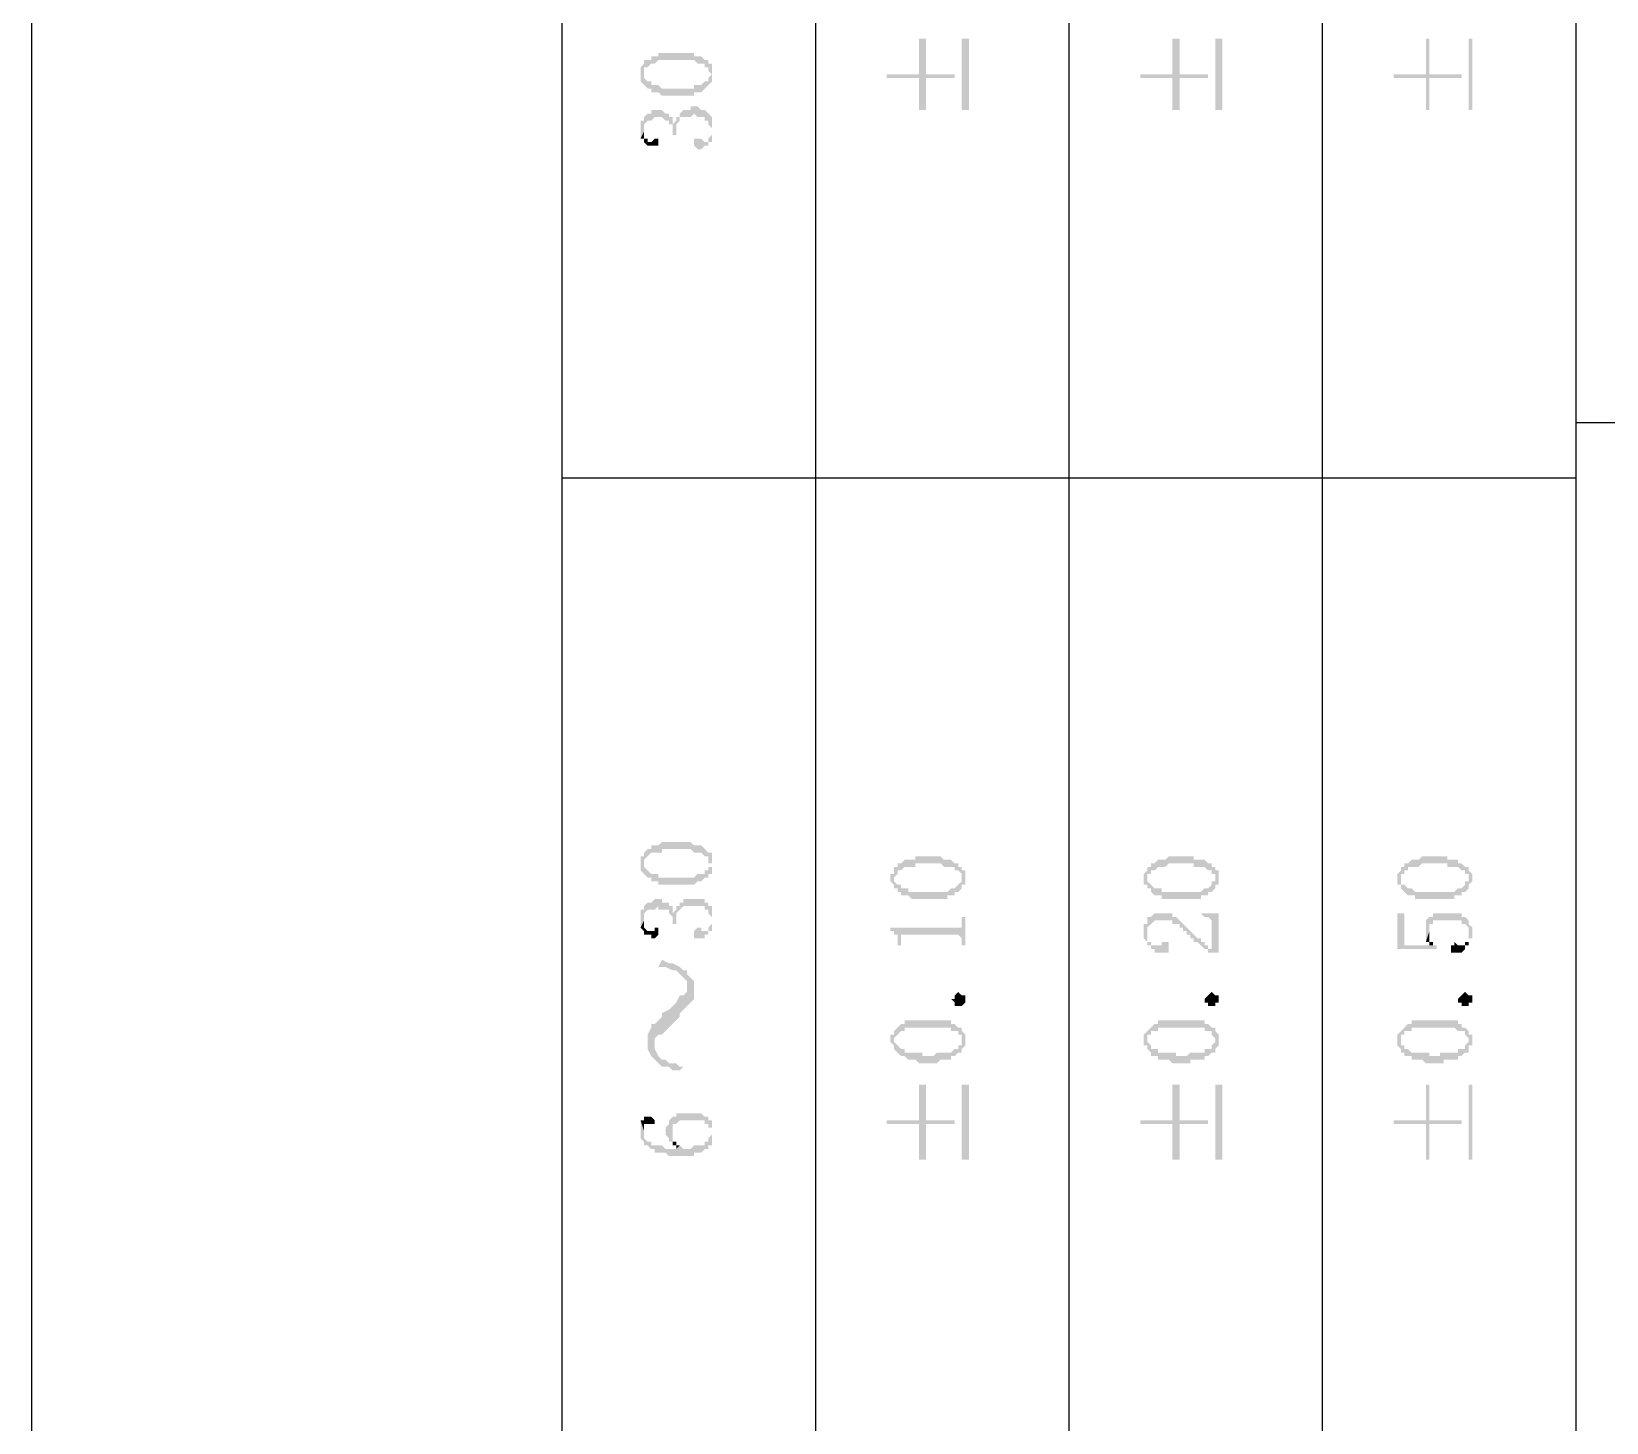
# Model space of a CAD drawing. Header units: millimetres. Extents: x 7018 to 13530, y 4187 to 5692.
# Drawn here: x 13109.91 to 13129.83, y 5019 to 5036.59 of the extents above; entities that cross this region are included whole.
import ezdxf

# ---------------------------------------------------------------- set-up
doc = ezdxf.new("R2010")
doc.units = ezdxf.units.MM

msp = doc.modelspace()

# ---------------------------------------------------------------- hatches: boundary and pattern name
at = {"transparency": 33554559}
for points in [[(13120.727, 5036.044), (13120.727, 5035.999), (13121.133, 5035.999), (13121.133, 5035.593), (13121.223, 5035.593), (13121.223, 5035.999), (13121.584, 5035.999), (13121.584, 5036.044), (13121.223, 5036.044), (13121.223, 5036.496), (13121.133, 5036.496), (13121.133, 5036.044)], [(13121.765, 5035.593), (13121.765, 5036.496), (13121.675, 5036.496), (13121.675, 5035.593)], [(13123.931, 5036.044), (13123.931, 5035.999), (13124.337, 5035.999), (13124.337, 5035.593), (13124.428, 5035.593), (13124.428, 5035.999), (13124.789, 5035.999), (13124.789, 5036.044), (13124.428, 5036.044), (13124.428, 5036.496), (13124.337, 5036.496), (13124.337, 5036.044)], [(13124.969, 5035.593), (13124.969, 5036.496), (13124.879, 5036.496), (13124.879, 5035.593)], [(13127.136, 5036.044), (13127.136, 5035.999), (13127.542, 5035.999), (13127.542, 5035.593), (13127.587, 5035.593), (13127.587, 5035.999), (13127.993, 5035.999), (13127.993, 5036.044), (13127.587, 5036.044), (13127.587, 5036.496), (13127.542, 5036.496), (13127.542, 5036.044)], [(13128.129, 5035.593), (13128.129, 5036.496), (13128.083, 5036.496), (13128.083, 5035.593)], [(13117.613, 5036.044), (13117.613, 5035.999), (13117.613, 5035.954), (13117.613, 5035.954), (13117.658, 5035.909), (13117.658, 5036.044), (13117.658, 5036.089), (13117.658, 5036.135), (13117.703, 5036.135), (13117.748, 5036.18), (13117.793, 5036.18), (13117.838, 5036.225), (13118.29, 5036.225), (13118.335, 5036.18), (13118.425, 5036.18), (13118.425, 5036.135), (13118.47, 5036.135), (13118.47, 5036.089), (13118.47, 5036.089), (13118.515, 5036.044), (13118.515, 5036.18), (13118.47, 5036.18), (13118.47, 5036.225), (13118.425, 5036.225), (13118.38, 5036.27), (13118.29, 5036.27), (13118.29, 5036.315), (13117.838, 5036.315), (13117.838, 5036.27), (13117.748, 5036.27), (13117.748, 5036.225), (13117.658, 5036.225), (13117.658, 5036.18), (13117.658, 5036.18), (13117.613, 5036.135), (13117.613, 5036.089), (13117.613, 5036.089)], [(13117.658, 5035.909), (13117.658, 5035.909), (13117.703, 5035.864), (13117.748, 5035.864), (13117.748, 5035.819), (13117.838, 5035.819), (13117.884, 5035.774), (13118.29, 5035.774), (13118.29, 5035.819), (13118.38, 5035.819), (13118.425, 5035.864), (13118.425, 5035.864), (13118.47, 5035.909), (13118.47, 5035.909), (13118.515, 5035.954), (13118.515, 5036.044), (13118.515, 5036.089), (13118.515, 5036.135), (13118.515, 5036.18), (13118.515, 5036.044), (13118.515, 5036.044), (13118.47, 5035.999), (13118.47, 5035.954), (13118.425, 5035.954), (13118.38, 5035.909), (13118.29, 5035.909), (13118.29, 5035.864), (13117.884, 5035.864), (13117.838, 5035.909), (13117.748, 5035.909), (13117.748, 5035.954), (13117.703, 5035.954), (13117.658, 5035.999), (13117.658, 5036.044), (13117.658, 5036.044)], [(13117.613, 5035.367), (13117.613, 5035.322), (13117.613, 5035.277), (13117.613, 5035.232), (13117.658, 5035.322), (13117.658, 5035.412), (13117.658, 5035.412), (13117.703, 5035.458), (13117.748, 5035.458), (13117.793, 5035.503), (13117.884, 5035.503), (13117.929, 5035.458), (13117.974, 5035.458), (13117.974, 5035.412), (13118.019, 5035.412), (13118.019, 5035.367), (13118.019, 5035.277), (13118.064, 5035.277), (13118.064, 5035.322), (13118.064, 5035.412), (13118.064, 5035.412), (13118.109, 5035.458), (13118.109, 5035.503), (13118.245, 5035.503), (13118.29, 5035.548), (13118.29, 5035.548), (13118.335, 5035.503), (13118.425, 5035.503), (13118.425, 5035.458), (13118.47, 5035.458), (13118.47, 5035.412), (13118.515, 5035.367), (13118.515, 5035.322), (13118.515, 5035.503), (13118.515, 5035.503), (13118.47, 5035.548), (13118.47, 5035.548), (13118.425, 5035.593), (13118.38, 5035.593), (13118.335, 5035.638), (13118.245, 5035.638), (13118.245, 5035.593), (13118.154, 5035.593), (13118.109, 5035.548), (13118.109, 5035.503), (13118.064, 5035.503), (13118.064, 5035.458), (13118.064, 5035.458), (13118.019, 5035.412), (13118.019, 5035.458), (13118.019, 5035.503), (13117.974, 5035.503), (13117.974, 5035.548), (13117.929, 5035.548), (13117.884, 5035.593), (13117.748, 5035.593), (13117.748, 5035.548), (13117.703, 5035.548), (13117.658, 5035.503), (13117.658, 5035.458), (13117.613, 5035.458), (13117.613, 5035.412)], [(13118.29, 5035.142), (13118.29, 5035.142), (13118.335, 5035.097), (13118.38, 5035.097), (13118.425, 5035.142), (13118.47, 5035.142), (13118.47, 5035.187), (13118.515, 5035.187), (13118.515, 5035.277), (13118.515, 5035.322), (13118.515, 5035.367), (13118.515, 5035.458), (13118.515, 5035.503), (13118.515, 5035.322), (13118.515, 5035.277), (13118.515, 5035.277), (13118.47, 5035.232), (13118.47, 5035.187), (13118.425, 5035.187), (13118.38, 5035.232), (13118.29, 5035.232), (13118.29, 5035.187), (13118.29, 5035.187)], [(13117.613, 5035.232), (13117.658, 5035.232), (13117.658, 5035.187), (13117.658, 5035.187), (13117.703, 5035.142), (13117.838, 5035.142), (13117.838, 5035.187), (13117.838, 5035.232), (13117.793, 5035.232), (13117.748, 5035.187), (13117.703, 5035.187), (13117.703, 5035.232), (13117.658, 5035.232), (13117.658, 5035.322), (13117.658, 5035.322)], [(13117.613, 5026.07), (13117.613, 5026.025), (13117.613, 5025.98), (13117.613, 5025.98), (13117.658, 5025.935), (13117.658, 5026.07), (13117.658, 5026.115), (13117.658, 5026.115), (13117.703, 5026.16), (13117.703, 5026.16), (13117.748, 5026.205), (13117.884, 5026.205), (13117.884, 5026.251), (13118.245, 5026.251), (13118.29, 5026.205), (13118.38, 5026.205), (13118.425, 5026.16), (13118.47, 5026.16), (13118.47, 5026.115), (13118.47, 5026.07), (13118.515, 5026.07), (13118.515, 5026.205), (13118.47, 5026.205), (13118.425, 5026.251), (13118.425, 5026.251), (13118.38, 5026.296), (13118.29, 5026.296), (13118.245, 5026.341), (13117.884, 5026.341), (13117.838, 5026.296), (13117.748, 5026.296), (13117.748, 5026.251), (13117.703, 5026.251), (13117.658, 5026.205), (13117.658, 5026.16), (13117.613, 5026.16)], [(13117.658, 5025.935), (13117.658, 5025.935), (13117.703, 5025.89), (13117.748, 5025.89), (13117.748, 5025.844), (13117.838, 5025.844), (13117.838, 5025.799), (13118.29, 5025.799), (13118.335, 5025.844), (13118.38, 5025.844), (13118.425, 5025.89), (13118.47, 5025.89), (13118.47, 5025.935), (13118.515, 5025.935), (13118.515, 5025.98), (13118.515, 5026.025), (13118.515, 5026.07), (13118.515, 5026.115), (13118.515, 5026.16), (13118.515, 5026.205), (13118.515, 5026.025), (13118.47, 5026.025), (13118.47, 5025.98), (13118.425, 5025.98), (13118.425, 5025.935), (13118.335, 5025.935), (13118.29, 5025.89), (13117.838, 5025.89), (13117.838, 5025.935), (13117.748, 5025.935), (13117.703, 5025.98), (13117.703, 5025.98), (13117.658, 5026.025), (13117.658, 5026.07)], [(13120.772, 5025.89), (13120.772, 5025.844), (13120.817, 5025.799), (13120.817, 5025.754), (13120.817, 5025.89), (13120.817, 5025.89), (13120.862, 5025.935), (13120.862, 5025.98), (13120.907, 5025.98), (13120.953, 5026.025), (13121.088, 5026.025), (13121.088, 5026.07), (13121.404, 5026.07), (13121.449, 5026.025), (13121.584, 5026.025), (13121.584, 5025.98), (13121.629, 5025.98), (13121.675, 5025.935), (13121.675, 5025.89), (13121.675, 5026.025), (13121.629, 5026.025), (13121.629, 5026.07), (13121.584, 5026.07), (13121.539, 5026.115), (13121.449, 5026.115), (13121.404, 5026.16), (13121.088, 5026.16), (13121.088, 5026.115), (13120.953, 5026.115), (13120.907, 5026.07), (13120.862, 5026.07), (13120.862, 5026.025), (13120.817, 5026.025), (13120.817, 5025.98), (13120.817, 5025.935), (13120.772, 5025.935)], [(13123.976, 5025.89), (13123.976, 5025.799), (13124.021, 5025.799), (13124.021, 5025.754), (13124.021, 5025.89), (13124.021, 5025.935), (13124.067, 5025.935), (13124.067, 5025.98), (13124.112, 5025.98), (13124.157, 5026.025), (13124.247, 5026.025), (13124.292, 5026.07), (13124.608, 5026.07), (13124.608, 5026.025), (13124.744, 5026.025), (13124.789, 5025.98), (13124.834, 5025.98), (13124.834, 5025.935), (13124.879, 5025.935), (13124.879, 5025.89), (13124.879, 5026.025), (13124.834, 5026.025), (13124.834, 5026.07), (13124.789, 5026.07), (13124.744, 5026.115), (13124.608, 5026.115), (13124.608, 5026.16), (13124.292, 5026.16), (13124.247, 5026.115), (13124.157, 5026.115), (13124.112, 5026.07), (13124.067, 5026.07), (13124.067, 5026.025), (13124.021, 5026.025), (13124.021, 5025.98), (13124.021, 5025.98), (13123.976, 5025.935)], [(13127.181, 5025.89), (13127.181, 5025.799), (13127.226, 5025.799), (13127.226, 5025.754), (13127.226, 5025.89), (13127.226, 5025.935), (13127.271, 5025.935), (13127.271, 5025.98), (13127.316, 5025.98), (13127.316, 5026.025), (13127.452, 5026.025), (13127.497, 5026.07), (13127.813, 5026.07), (13127.813, 5026.025), (13127.948, 5026.025), (13127.993, 5025.98), (13128.038, 5025.98), (13128.038, 5025.935), (13128.083, 5025.935), (13128.083, 5025.89), (13128.083, 5026.025), (13128.038, 5026.025), (13127.993, 5026.07), (13127.948, 5026.07), (13127.948, 5026.115), (13127.813, 5026.115), (13127.813, 5026.16), (13127.497, 5026.16), (13127.452, 5026.115), (13127.361, 5026.115), (13127.316, 5026.07), (13127.271, 5026.07), (13127.271, 5026.025), (13127.226, 5026.025), (13127.226, 5025.98), (13127.226, 5025.98), (13127.181, 5025.935)], [(13120.817, 5025.754), (13120.862, 5025.754), (13120.862, 5025.709), (13120.907, 5025.709), (13120.907, 5025.664), (13120.998, 5025.664), (13121.043, 5025.619), (13121.494, 5025.619), (13121.494, 5025.664), (13121.584, 5025.664), (13121.584, 5025.709), (13121.629, 5025.709), (13121.675, 5025.754), (13121.675, 5025.799), (13121.72, 5025.799), (13121.72, 5025.844), (13121.72, 5025.89), (13121.72, 5025.935), (13121.72, 5025.98), (13121.675, 5025.98), (13121.675, 5026.025), (13121.675, 5025.844), (13121.675, 5025.844), (13121.629, 5025.799), (13121.629, 5025.799), (13121.584, 5025.754), (13121.539, 5025.754), (13121.494, 5025.709), (13120.998, 5025.709), (13120.998, 5025.754), (13120.907, 5025.754), (13120.907, 5025.799), (13120.862, 5025.799), (13120.817, 5025.844), (13120.817, 5025.89)], [(13124.021, 5025.754), (13124.067, 5025.754), (13124.067, 5025.709), (13124.067, 5025.709), (13124.112, 5025.664), (13124.202, 5025.664), (13124.202, 5025.619), (13124.698, 5025.619), (13124.698, 5025.664), (13124.789, 5025.664), (13124.789, 5025.709), (13124.834, 5025.709), (13124.879, 5025.754), (13124.879, 5025.799), (13124.924, 5025.799), (13124.924, 5025.844), (13124.924, 5025.89), (13124.924, 5025.935), (13124.924, 5025.98), (13124.879, 5025.98), (13124.879, 5026.025), (13124.879, 5025.844), (13124.834, 5025.844), (13124.834, 5025.799), (13124.834, 5025.799), (13124.789, 5025.754), (13124.744, 5025.754), (13124.698, 5025.709), (13124.202, 5025.709), (13124.202, 5025.754), (13124.112, 5025.754), (13124.067, 5025.799), (13124.067, 5025.799), (13124.021, 5025.844), (13124.021, 5025.89)], [(13127.226, 5025.754), (13127.226, 5025.754), (13127.271, 5025.709), (13127.271, 5025.709), (13127.316, 5025.664), (13127.406, 5025.664), (13127.406, 5025.619), (13127.903, 5025.619), (13127.903, 5025.664), (13127.993, 5025.664), (13127.993, 5025.709), (13128.038, 5025.709), (13128.083, 5025.754), (13128.083, 5025.799), (13128.083, 5025.799), (13128.129, 5025.844), (13128.129, 5025.89), (13128.129, 5025.935), (13128.129, 5025.935), (13128.083, 5025.98), (13128.083, 5026.025), (13128.083, 5025.844), (13128.038, 5025.844), (13128.038, 5025.799), (13128.038, 5025.799), (13127.993, 5025.754), (13127.948, 5025.754), (13127.903, 5025.709), (13127.406, 5025.709), (13127.361, 5025.754), (13127.316, 5025.754), (13127.271, 5025.799), (13127.226, 5025.799), (13127.226, 5025.844), (13127.226, 5025.89)], [(13117.613, 5025.348), (13117.613, 5025.258), (13117.613, 5025.258), (13117.658, 5025.348), (13117.658, 5025.393), (13117.658, 5025.438), (13117.658, 5025.438), (13117.703, 5025.483), (13117.793, 5025.483), (13117.838, 5025.529), (13117.838, 5025.483), (13117.974, 5025.483), (13117.974, 5025.438), (13117.974, 5025.438), (13118.019, 5025.393), (13118.019, 5025.348), (13118.019, 5025.303), (13118.064, 5025.303), (13118.064, 5025.348), (13118.064, 5025.438), (13118.064, 5025.438), (13118.109, 5025.483), (13118.109, 5025.483), (13118.154, 5025.529), (13118.425, 5025.529), (13118.425, 5025.483), (13118.47, 5025.483), (13118.47, 5025.438), (13118.47, 5025.438), (13118.515, 5025.393), (13118.515, 5025.348), (13118.515, 5025.529), (13118.47, 5025.529), (13118.47, 5025.574), (13118.425, 5025.574), (13118.425, 5025.619), (13118.154, 5025.619), (13118.154, 5025.574), (13118.109, 5025.574), (13118.109, 5025.529), (13118.064, 5025.529), (13118.064, 5025.483), (13118.064, 5025.483), (13118.019, 5025.438), (13118.019, 5025.529), (13117.974, 5025.529), (13117.974, 5025.574), (13117.884, 5025.574), (13117.884, 5025.619), (13117.793, 5025.619), (13117.748, 5025.574), (13117.703, 5025.574), (13117.658, 5025.529), (13117.658, 5025.483), (13117.613, 5025.483), (13117.613, 5025.438), (13117.613, 5025.393)], [(13117.613, 5025.258), (13117.658, 5025.213), (13117.658, 5025.167), (13117.748, 5025.167), (13117.748, 5025.122), (13117.793, 5025.122), (13117.838, 5025.167), (13117.838, 5025.213), (13117.838, 5025.258), (13117.793, 5025.258), (13117.793, 5025.213), (13117.703, 5025.213), (13117.658, 5025.258), (13117.658, 5025.303), (13117.658, 5025.348)], [(13118.29, 5025.167), (13118.29, 5025.122), (13118.425, 5025.122), (13118.425, 5025.167), (13118.47, 5025.167), (13118.47, 5025.213), (13118.515, 5025.213), (13118.515, 5025.258), (13118.515, 5025.348), (13118.515, 5025.393), (13118.515, 5025.438), (13118.515, 5025.483), (13118.515, 5025.348), (13118.515, 5025.303), (13118.515, 5025.303), (13118.47, 5025.258), (13118.47, 5025.213), (13118.38, 5025.213), (13118.38, 5025.258), (13118.335, 5025.258), (13118.29, 5025.213), (13118.29, 5025.213)], [(13120.772, 5025.258), (13120.772, 5025.213), (13120.817, 5025.213), (13120.817, 5025.167), (13120.862, 5025.167), (13120.862, 5025.122), (13120.862, 5025.077), (13120.862, 5025.032), (13120.907, 5025.032), (13120.907, 5025.122), (13120.907, 5025.167), (13121.629, 5025.167), (13121.675, 5025.122), (13121.675, 5025.077), (13121.675, 5025.032), (13121.72, 5025.032), (13121.72, 5025.393), (13121.675, 5025.393), (13121.675, 5025.303), (13121.675, 5025.258), (13121.584, 5025.258)], [(13123.976, 5025.213), (13123.976, 5025.167), (13123.976, 5025.122), (13124.021, 5025.077), (13124.021, 5025.213), (13124.021, 5025.258), (13124.021, 5025.258), (13124.067, 5025.303), (13124.067, 5025.303), (13124.112, 5025.348), (13124.337, 5025.348), (13124.337, 5025.303), (13124.428, 5025.303), (13124.428, 5025.258), (13124.473, 5025.258), (13124.473, 5025.213), (13124.518, 5025.213), (13124.518, 5025.167), (13124.563, 5025.167), (13124.563, 5025.122), (13124.608, 5025.122), (13124.608, 5025.077), (13124.653, 5025.077), (13124.698, 5025.032), (13124.698, 5025.032), (13124.744, 5024.987), (13124.789, 5024.987), (13124.789, 5024.942), (13124.834, 5024.942), (13124.834, 5024.987), (13124.789, 5024.987), (13124.789, 5025.032), (13124.744, 5025.032), (13124.744, 5025.077), (13124.698, 5025.077), (13124.698, 5025.122), (13124.653, 5025.122), (13124.608, 5025.167), (13124.608, 5025.167), (13124.563, 5025.213), (13124.563, 5025.213), (13124.518, 5025.258), (13124.518, 5025.258), (13124.473, 5025.303), (13124.473, 5025.303), (13124.428, 5025.348), (13124.428, 5025.348), (13124.383, 5025.393), (13124.337, 5025.393), (13124.337, 5025.438), (13124.112, 5025.438), (13124.067, 5025.393), (13124.021, 5025.393), (13124.021, 5025.348), (13124.021, 5025.303), (13123.976, 5025.303)], [(13124.698, 5025.438), (13124.698, 5025.438), (13124.744, 5025.393), (13124.789, 5025.393), (13124.834, 5025.348), (13124.834, 5024.942), (13124.924, 5024.942), (13124.924, 5025.438)], [(13127.181, 5025.438), (13127.181, 5024.987), (13127.677, 5024.987), (13127.677, 5025.032), (13127.271, 5025.032), (13127.271, 5025.438)], [(13127.542, 5025.213), (13127.542, 5025.167), (13127.542, 5025.122), (13127.542, 5025.077), (13127.542, 5025.077), (13127.587, 5025.213), (13127.587, 5025.258), (13127.587, 5025.303), (13127.632, 5025.303), (13127.632, 5025.348), (13127.993, 5025.348), (13127.993, 5025.303), (13128.038, 5025.303), (13128.083, 5025.258), (13128.083, 5025.032), (13128.083, 5025.122), (13128.129, 5025.122), (13128.129, 5025.167), (13128.129, 5025.258), (13128.129, 5025.258), (13128.083, 5025.303), (13128.083, 5025.348), (13128.083, 5025.348), (13128.038, 5025.393), (13127.993, 5025.393), (13127.993, 5025.438), (13127.632, 5025.438), (13127.632, 5025.393), (13127.587, 5025.393), (13127.542, 5025.348), (13127.542, 5025.258), (13127.542, 5025.258)], [(13124.021, 5025.077), (13124.021, 5025.032), (13124.067, 5025.032), (13124.067, 5024.987), (13124.112, 5024.987), (13124.112, 5024.942), (13124.292, 5024.942), (13124.292, 5024.987), (13124.292, 5025.032), (13124.292, 5025.077), (13124.202, 5025.077), (13124.202, 5025.032), (13124.067, 5025.032), (13124.067, 5025.077), (13124.021, 5025.077), (13124.021, 5025.167), (13124.021, 5025.167)], [(13127.542, 5025.077), (13127.587, 5025.077), (13127.587, 5025.032), (13127.632, 5025.032), (13127.632, 5025.077), (13127.587, 5025.077), (13127.587, 5025.122), (13127.587, 5025.213)], [(13127.858, 5024.987), (13127.858, 5024.942), (13127.993, 5024.942), (13128.038, 5024.987), (13128.038, 5025.032), (13128.083, 5025.032), (13128.083, 5025.167), (13128.083, 5025.122), (13128.083, 5025.077), (13128.038, 5025.077), (13128.038, 5025.032), (13127.948, 5025.032), (13127.903, 5025.077), (13127.903, 5025.032), (13127.858, 5025.032)], [(13117.838, 5024.761), (13117.929, 5024.761), (13118.019, 5024.716), (13118.064, 5024.716), (13118.109, 5024.671), (13118.109, 5024.671), (13118.154, 5024.626), (13118.199, 5024.581), (13118.199, 5024.265), (13118.199, 5024.265), (13118.245, 5024.31), (13118.29, 5024.355), (13118.29, 5024.581), (13118.245, 5024.626), (13118.199, 5024.671), (13118.199, 5024.716), (13118.154, 5024.716), (13118.109, 5024.761), (13118.019, 5024.806), (13117.974, 5024.806), (13117.884, 5024.852)], [(13117.703, 5023.813), (13117.703, 5023.723), (13117.748, 5023.633), (13117.793, 5023.588), (13117.793, 5023.768), (13117.793, 5023.859), (13117.838, 5023.904), (13117.884, 5023.904), (13117.929, 5023.949), (13117.974, 5023.994), (13118.019, 5024.039), (13118.064, 5024.084), (13118.109, 5024.129), (13118.109, 5024.175), (13118.154, 5024.22), (13118.199, 5024.265), (13118.199, 5024.49), (13118.199, 5024.445), (13118.154, 5024.4), (13118.109, 5024.4), (13118.064, 5024.31), (13118.019, 5024.265), (13118.019, 5024.265), (13117.974, 5024.22), (13117.884, 5024.175), (13117.884, 5024.129), (13117.838, 5024.084), (13117.793, 5024.039), (13117.748, 5024.039), (13117.748, 5023.994), (13117.703, 5023.904), (13117.703, 5023.859)], [(13121.72, 5024.355), (13121.72, 5024.31), (13121.72, 5024.31), (13121.675, 5024.265), (13121.584, 5024.265), (13121.584, 5024.31), (13121.584, 5024.31), (13121.539, 5024.355), (13121.584, 5024.355), (13121.584, 5024.4), (13121.584, 5024.4), (13121.629, 5024.445), (13121.629, 5024.445), (13121.675, 5024.4), (13121.72, 5024.4), (13121.72, 5024.355)], [(13124.924, 5024.355), (13124.924, 5024.31), (13124.879, 5024.31), (13124.879, 5024.265), (13124.789, 5024.265), (13124.789, 5024.31), (13124.744, 5024.31), (13124.744, 5024.355), (13124.744, 5024.355), (13124.789, 5024.4), (13124.789, 5024.4), (13124.834, 5024.445), (13124.834, 5024.445), (13124.879, 5024.4), (13124.924, 5024.4), (13124.924, 5024.355)], [(13128.129, 5024.355), (13128.129, 5024.31), (13128.083, 5024.31), (13128.083, 5024.265), (13127.993, 5024.265), (13127.993, 5024.31), (13127.948, 5024.31), (13127.948, 5024.355), (13127.948, 5024.355), (13127.993, 5024.4), (13127.993, 5024.4), (13128.038, 5024.445), (13128.038, 5024.445), (13128.083, 5024.4), (13128.129, 5024.4), (13128.129, 5024.355)], [(13120.772, 5023.813), (13120.772, 5023.813), (13120.817, 5023.768), (13120.817, 5023.723), (13120.817, 5023.859), (13120.817, 5023.859), (13120.862, 5023.904), (13120.862, 5023.904), (13120.907, 5023.949), (13120.953, 5023.949), (13120.953, 5023.994), (13121.539, 5023.994), (13121.539, 5023.949), (13121.629, 5023.949), (13121.629, 5023.904), (13121.675, 5023.904), (13121.675, 5023.859), (13121.675, 5023.813), (13121.675, 5023.994), (13121.629, 5023.994), (13121.584, 5024.039), (13121.539, 5024.039), (13121.539, 5024.084), (13120.953, 5024.084), (13120.953, 5024.039), (13120.907, 5024.039), (13120.862, 5023.994), (13120.862, 5023.994), (13120.817, 5023.949), (13120.817, 5023.904), (13120.772, 5023.904), (13120.772, 5023.859)], [(13120.817, 5023.723), (13120.862, 5023.678), (13120.862, 5023.678), (13120.907, 5023.633), (13120.953, 5023.633), (13120.998, 5023.588), (13121.088, 5023.588), (13121.133, 5023.543), (13121.359, 5023.543), (13121.404, 5023.588), (13121.539, 5023.588), (13121.539, 5023.633), (13121.584, 5023.633), (13121.629, 5023.678), (13121.675, 5023.678), (13121.675, 5023.723), (13121.675, 5023.723), (13121.72, 5023.768), (13121.72, 5023.813), (13121.72, 5023.859), (13121.72, 5023.904), (13121.72, 5023.904), (13121.675, 5023.949), (13121.675, 5023.813), (13121.675, 5023.768), (13121.629, 5023.768), (13121.629, 5023.723), (13121.584, 5023.723), (13121.539, 5023.678), (13121.359, 5023.678), (13121.314, 5023.633), (13121.178, 5023.633), (13121.178, 5023.678), (13120.953, 5023.678), (13120.953, 5023.723), (13120.907, 5023.723), (13120.862, 5023.768), (13120.862, 5023.768), (13120.817, 5023.813), (13120.817, 5023.813)], [(13123.976, 5023.813), (13123.976, 5023.768), (13124.021, 5023.768), (13124.021, 5023.723), (13124.021, 5023.859), (13124.021, 5023.904), (13124.067, 5023.904), (13124.067, 5023.949), (13124.157, 5023.949), (13124.157, 5023.994), (13124.744, 5023.994), (13124.744, 5023.949), (13124.834, 5023.949), (13124.834, 5023.904), (13124.834, 5023.904), (13124.879, 5023.859), (13124.879, 5023.813), (13124.879, 5023.994), (13124.834, 5023.994), (13124.789, 5024.039), (13124.744, 5024.039), (13124.744, 5024.084), (13124.157, 5024.084), (13124.157, 5024.039), (13124.112, 5024.039), (13124.067, 5023.994), (13124.067, 5023.994), (13124.021, 5023.949), (13124.021, 5023.949), (13123.976, 5023.904), (13123.976, 5023.859)], [(13124.021, 5023.723), (13124.067, 5023.678), (13124.067, 5023.633), (13124.157, 5023.633), (13124.157, 5023.588), (13124.292, 5023.588), (13124.337, 5023.543), (13124.563, 5023.543), (13124.563, 5023.588), (13124.744, 5023.588), (13124.744, 5023.633), (13124.789, 5023.633), (13124.834, 5023.678), (13124.879, 5023.678), (13124.879, 5023.723), (13124.879, 5023.723), (13124.924, 5023.768), (13124.924, 5023.813), (13124.924, 5023.859), (13124.924, 5023.904), (13124.924, 5023.904), (13124.879, 5023.949), (13124.879, 5023.813), (13124.879, 5023.813), (13124.834, 5023.768), (13124.834, 5023.723), (13124.744, 5023.723), (13124.744, 5023.678), (13124.563, 5023.678), (13124.518, 5023.633), (13124.383, 5023.633), (13124.383, 5023.678), (13124.157, 5023.678), (13124.157, 5023.723), (13124.067, 5023.723), (13124.067, 5023.768), (13124.067, 5023.768), (13124.021, 5023.813), (13124.021, 5023.813)], [(13127.181, 5023.813), (13127.181, 5023.768), (13127.181, 5023.768), (13127.226, 5023.723), (13127.226, 5023.859), (13127.226, 5023.904), (13127.271, 5023.904), (13127.271, 5023.949), (13127.361, 5023.949), (13127.361, 5023.994), (13127.903, 5023.994), (13127.948, 5023.949), (13128.038, 5023.949), (13128.038, 5023.904), (13128.038, 5023.904), (13128.083, 5023.859), (13128.083, 5023.813), (13128.083, 5023.949), (13128.038, 5023.994), (13127.993, 5023.994), (13127.993, 5024.039), (13127.948, 5024.039), (13127.948, 5024.084), (13127.361, 5024.084), (13127.361, 5024.039), (13127.316, 5024.039), (13127.271, 5023.994), (13127.271, 5023.994), (13127.226, 5023.949), (13127.226, 5023.949), (13127.181, 5023.904), (13127.181, 5023.859)], [(13127.226, 5023.723), (13127.226, 5023.678), (13127.271, 5023.678), (13127.271, 5023.633), (13127.361, 5023.633), (13127.361, 5023.588), (13127.497, 5023.588), (13127.542, 5023.543), (13127.767, 5023.543), (13127.767, 5023.588), (13127.948, 5023.588), (13127.948, 5023.633), (13127.993, 5023.633), (13128.038, 5023.678), (13128.083, 5023.678), (13128.083, 5023.723), (13128.083, 5023.768), (13128.129, 5023.768), (13128.129, 5023.813), (13128.129, 5023.859), (13128.129, 5023.904), (13128.083, 5023.904), (13128.083, 5023.949), (13128.083, 5023.813), (13128.083, 5023.813), (13128.038, 5023.768), (13128.038, 5023.723), (13127.948, 5023.723), (13127.948, 5023.678), (13127.722, 5023.678), (13127.722, 5023.633), (13127.587, 5023.633), (13127.587, 5023.678), (13127.361, 5023.678), (13127.316, 5023.723), (13127.271, 5023.723), (13127.271, 5023.768), (13127.226, 5023.768), (13127.226, 5023.813), (13127.226, 5023.813)], [(13117.793, 5023.588), (13117.793, 5023.588), (13117.838, 5023.543), (13117.884, 5023.498), (13117.974, 5023.498), (13118.019, 5023.452), (13118.109, 5023.452), (13118.154, 5023.498), (13118.109, 5023.498), (13118.064, 5023.543), (13117.974, 5023.543), (13117.929, 5023.588), (13117.884, 5023.588), (13117.838, 5023.633), (13117.793, 5023.723), (13117.793, 5023.768)], [(13120.727, 5022.821), (13120.727, 5022.775), (13121.133, 5022.775), (13121.133, 5022.324), (13121.223, 5022.324), (13121.223, 5022.775), (13121.584, 5022.775), (13121.584, 5022.821), (13121.223, 5022.821), (13121.223, 5023.272), (13121.133, 5023.272), (13121.133, 5022.821)], [(13121.765, 5022.324), (13121.765, 5023.272), (13121.675, 5023.272), (13121.675, 5022.324)], [(13123.931, 5022.821), (13123.931, 5022.775), (13124.337, 5022.775), (13124.337, 5022.324), (13124.428, 5022.324), (13124.428, 5022.775), (13124.789, 5022.775), (13124.789, 5022.821), (13124.428, 5022.821), (13124.428, 5023.272), (13124.337, 5023.272), (13124.337, 5022.821)], [(13124.969, 5022.324), (13124.969, 5023.272), (13124.879, 5023.272), (13124.879, 5022.324)], [(13127.136, 5022.821), (13127.136, 5022.775), (13127.542, 5022.775), (13127.542, 5022.324), (13127.587, 5022.324), (13127.587, 5022.775), (13127.993, 5022.775), (13127.993, 5022.821), (13127.587, 5022.821), (13127.587, 5023.272), (13127.542, 5023.272), (13127.542, 5022.821)], [(13128.129, 5022.324), (13128.129, 5023.272), (13128.083, 5023.272), (13128.083, 5022.324)], [(13117.613, 5022.821), (13117.658, 5022.685), (13117.658, 5022.73), (13117.658, 5022.775), (13117.793, 5022.775), (13117.793, 5022.821), (13117.793, 5022.821), (13117.748, 5022.866), (13117.658, 5022.866), (13117.658, 5022.821)], [(13117.613, 5022.73), (13117.613, 5022.64), (13117.613, 5022.595), (13117.613, 5022.595), (13117.658, 5022.55), (13117.658, 5022.505), (13117.703, 5022.505), (13117.748, 5022.46), (13117.793, 5022.46), (13117.793, 5022.414), (13117.929, 5022.414), (13117.974, 5022.369), (13118.29, 5022.369), (13118.29, 5022.414), (13118.38, 5022.414), (13118.425, 5022.46), (13118.47, 5022.46), (13118.47, 5022.505), (13118.515, 5022.505), (13118.515, 5022.685), (13118.515, 5022.64), (13118.515, 5022.64), (13118.47, 5022.595), (13118.47, 5022.55), (13118.425, 5022.55), (13118.425, 5022.505), (13118.29, 5022.505), (13118.245, 5022.46), (13118.154, 5022.46), (13118.109, 5022.505), (13118.109, 5022.505), (13118.064, 5022.46), (13117.929, 5022.46), (13117.884, 5022.505), (13117.748, 5022.505), (13117.748, 5022.55), (13117.703, 5022.55), (13117.658, 5022.595), (13117.658, 5022.64), (13117.658, 5022.685), (13117.658, 5022.685), (13117.613, 5022.821), (13117.613, 5022.775)], [(13117.929, 5022.685), (13117.929, 5022.64), (13117.974, 5022.595), (13117.974, 5022.55), (13118.019, 5022.55), (13118.019, 5022.685), (13118.019, 5022.73), (13118.019, 5022.775), (13118.064, 5022.775), (13118.109, 5022.821), (13118.425, 5022.821), (13118.425, 5022.775), (13118.47, 5022.775), (13118.47, 5022.73), (13118.515, 5022.73), (13118.515, 5022.685), (13118.515, 5022.55), (13118.515, 5022.595), (13118.515, 5022.685), (13118.515, 5022.775), (13118.515, 5022.821), (13118.47, 5022.821), (13118.47, 5022.866), (13118.425, 5022.866), (13118.38, 5022.911), (13118.064, 5022.911), (13118.064, 5022.866), (13118.019, 5022.866), (13117.974, 5022.821), (13117.974, 5022.775), (13117.974, 5022.775), (13117.929, 5022.73), (13117.929, 5022.73)], [(13118.019, 5022.55), (13118.019, 5022.505), (13118.064, 5022.505), (13118.064, 5022.46), (13118.109, 5022.505), (13118.064, 5022.505), (13118.064, 5022.55), (13118.019, 5022.55), (13118.019, 5022.595), (13118.019, 5022.64), (13118.019, 5022.685)]]:
    msp.add_hatch(color=256, dxfattribs=at).paths.add_polyline_path(points)

# ---------------------------------------------------------------- linework, layer by layer
for p, q in [((13116.62, 5242.873), (13116.62, 4956.132)), ((13129.437, 5031.644), (13525.875, 5031.644))]:
    msp.add_line(p, q)
msp.add_lwpolyline([(13529.913, 4951.873), (13529.913, 5248.873), (13109.913, 5248.873), (13109.913, 4951.873)], close=True)
for points in [[(13129.437, 5242.873), (13129.437, 4956.132)], [(13119.824, 5070.48), (13119.824, 4977.463)], [(13123.029, 5070.48), (13123.029, 4977.463)], [(13126.233, 5070.48), (13126.233, 4977.463)], [(13116.62, 5030.944), (13129.437, 5030.944)]]:
    msp.add_lwpolyline(points)

doc.saveas('drawing.dxf')
